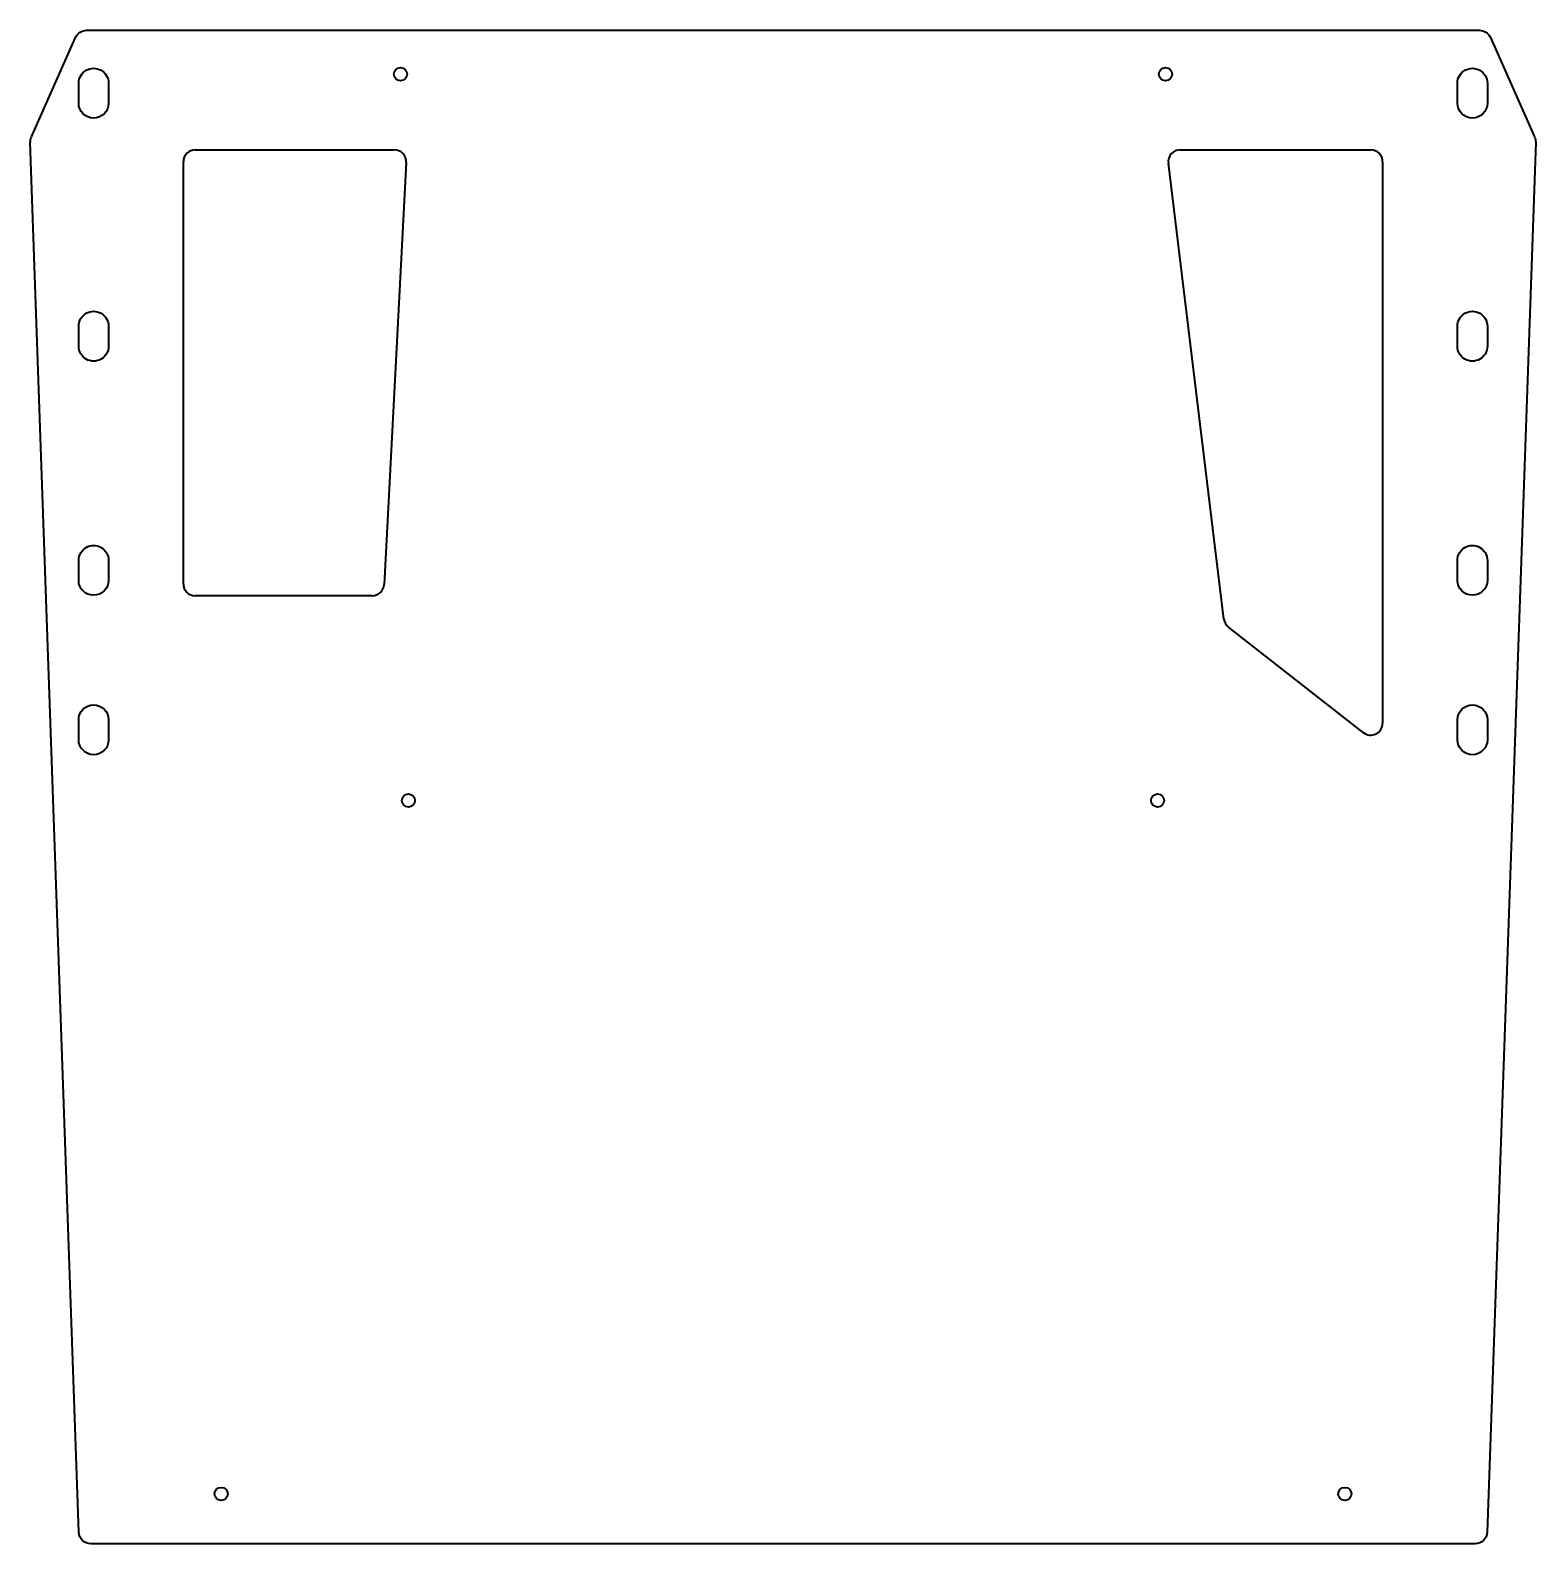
# Model space of a CAD drawing. Header units: inches. Extents: x 0 to 756, y 0 to 760.
import ezdxf

# ---------------------------------------------------------------- set-up
doc = ezdxf.new("R2010")
doc.units = ezdxf.units.IN
doc.header["$MEASUREMENT"] = 0
doc.layers.add('SIMUMAK Visible (ISO)', color=7, linetype='Continuous', lineweight=35)

# ---------------------------------------------------------------- blocks, each defined once
blk = doc.blocks.new('SIL-028-MAD-02')
at = {"layer": 'SIMUMAK Visible (ISO)'}
for p, q in [((28.22, 759.55), (727.3, 759.55)), ((0.51, 705.99), (22.74, 755.99)), ((732.78, 755.99), (755, 705.99)), ((24.26, 723), (24.26, 733)), ((39.26, 733), (39.26, 723)), ((716.26, 723), (716.26, 733)), ((731.26, 733), (731.26, 723)), ((24.36, 5.79), (0, 703.34)), ((82.81, 699.55), (182.64, 699.55)), ((577.12, 699.55), (672.71, 699.55)), ((755.52, 703.34), (731.16, 5.79)), ((76.81, 481.75), (76.81, 693.55)), ((188.63, 693.24), (177.53, 481.44)), ((599.06, 464.04), (571.17, 692.83)), ((678.71, 693.55), (678.71, 411.8)), ((24.26, 601), (24.26, 610.99)), ((39.26, 611), (39.26, 601)), ((716.26, 601), (716.26, 611)), ((731.26, 610.99), (731.26, 601)), ((24.26, 483.5), (24.26, 493.49)), ((39.26, 493.49), (39.26, 483.49)), ((716.26, 483.49), (716.26, 493.49)), ((731.26, 493.49), (731.26, 483.5)), ((171.54, 475.75), (82.81, 475.75)), ((669.01, 407.07), (601.32, 460.04)), ((24.26, 403.5), (24.26, 413.5)), ((39.26, 413.5), (39.26, 403.5)), ((716.26, 403.5), (716.26, 413.5)), ((731.26, 413.5), (731.26, 403.5)), ((725.16, 0), (30.35, 0))]:
    blk.add_line(p, q, dxfattribs=at)
for centre in [(185.76, 737.5), (569.76, 737.5), (189.76, 373), (565.76, 373), (95.76, 25), (659.76, 25)]:
    blk.add_circle(centre, 3.3, dxfattribs=at)
at = {"layer": 'SIMUMAK Visible (ISO)', "extrusion": (0, 0, -1)}
for centre, radius, start, end in [((-727.3, 753.55), 6, 89.99999, 156.03753), ((-28.22, 753.55), 6, 23.9625, 89.99999), ((-31.76, 733), 7.5, 0, 180.00001), ((-723.76, 733), 7.5, 359.99999, 180), ((-31.76, 723), 7.5, 180.00001, 0), ((-723.76, 723), 7.5, 180, 359.99999), ((-6, 703.55), 6, 358.00006, 23.9625), ((-749.52, 703.55), 6, 156.03753, 181.99997), ((-31.76, 611), 7.5, 359.95642, 180), ((-723.76, 611), 7.5, 0, 180.04358), ((-31.76, 601), 7.5, 180, 0.00001), ((-723.76, 601), 7.5, 179.99999, 360), ((-31.76, 493.49), 7.5, 0, 180.00001), ((-723.76, 493.49), 7.5, 359.99999, 180), ((-31.76, 483.5), 7.5, 180.0436, 360), ((-723.76, 483.5), 7.5, 180, 359.9564), ((-31.76, 413.5), 7.5, 0, 180), ((-723.76, 413.5), 7.5, 0, 180), ((-31.76, 403.5), 7.5, 180, 0), ((-723.76, 403.5), 7.5, 180, 0), ((-30.35, 6), 6, 269.99999, 358.00006), ((-725.16, 6), 6, 181.99997, 269.99999)]:
    blk.add_arc(centre, radius, start, end, dxfattribs=at)
at = {"layer": 'SIMUMAK Visible (ISO)'}
for centre, start, end in [((82.81, 693.55), 89.99999, 180.00001), ((182.64, 693.55), 356.99998, 89.99999), ((577.12, 693.55), 90.00001, 186.9509), ((672.71, 693.55), 0.00001, 90.00001), ((82.81, 481.75), 180.00001, 269.99999), ((171.54, 481.75), 269.99999, 356.99998), ((605.01, 464.77), 186.9509, 231.95653), ((672.71, 411.8), 231.95653, 0.00001)]:
    blk.add_arc(centre, 6, start, end, dxfattribs=at)

msp = doc.modelspace()

# ---------------------------------------------------------------- block references
msp.add_blockref('SIL-028-MAD-02', (0, 0))

doc.saveas('drawing.dxf')
